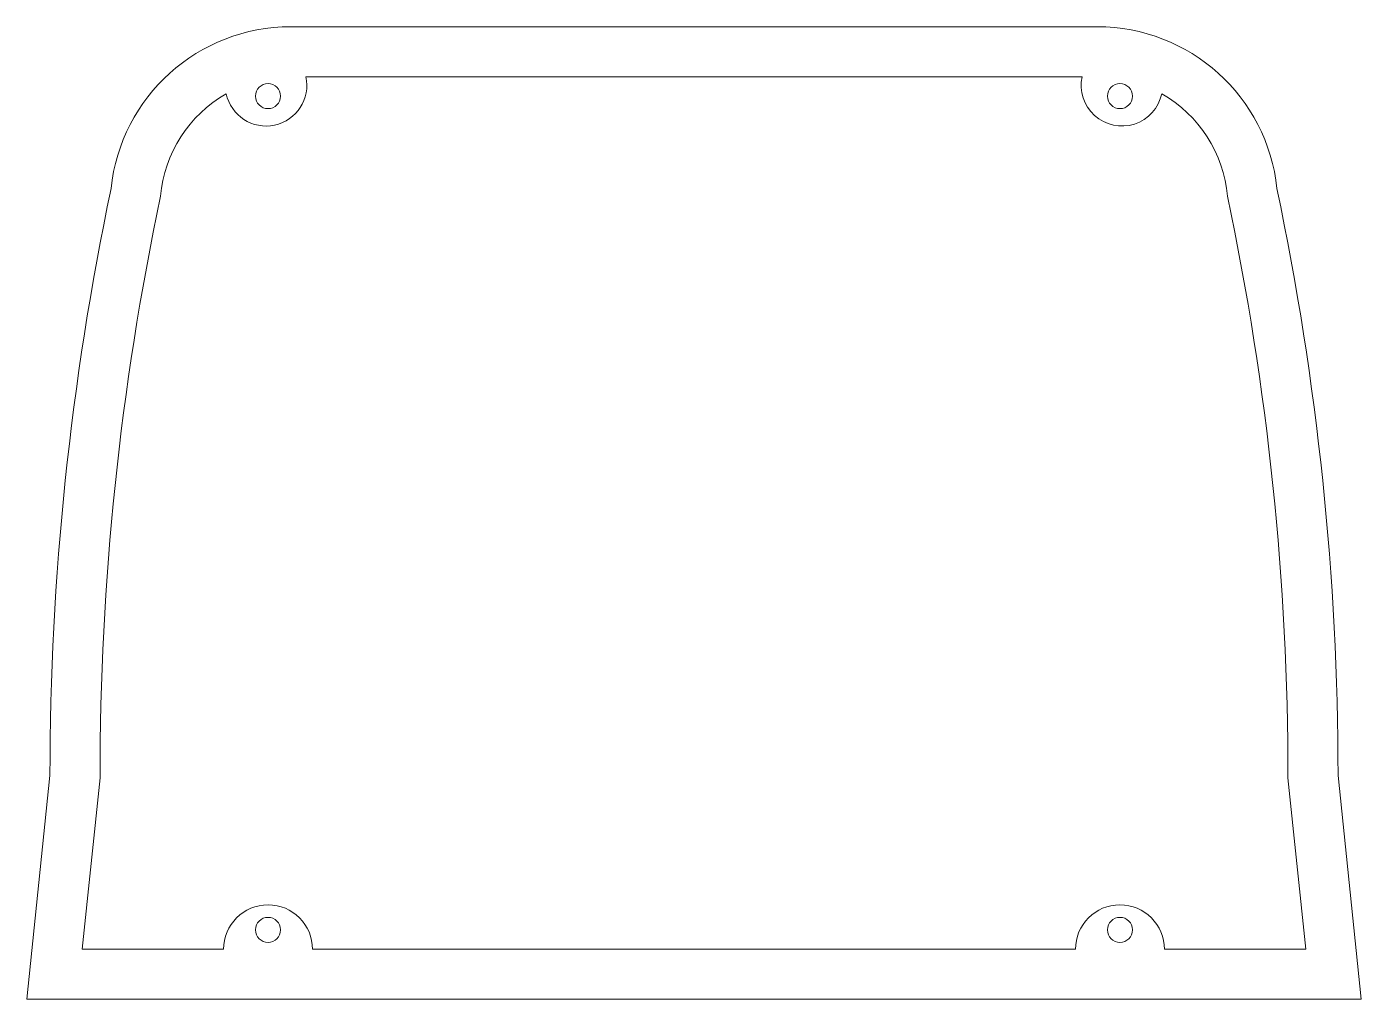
# Model space of a CAD drawing. Header units: inches. Extents: x -1.2 to 1.2, y -0.88 to 0.88.
import ezdxf

# ---------------------------------------------------------------- set-up
doc = ezdxf.new("R2010")
doc.units = ezdxf.units.IN
doc.header["$MEASUREMENT"] = 0

msp = doc.modelspace()

# ---------------------------------------------------------------- linework, layer by layer
at = {"color": 7, "linetype": 'Continuous', "lineweight": 15}
for p, q in [((0.725, 0.875), (-0.725, 0.875)), ((0.6978, 0.785), (-0.6978, 0.785)), ((-1.1581, -0.472), (-1.2, -0.875)), ((-1.0681, -0.4766), (-1.1002, -0.785)), ((1.0681, -0.4766), (1.1002, -0.785)), ((1.1581, -0.472), (1.2, -0.875)), ((-1.1002, -0.785), (-0.846, -0.785)), ((-0.686, -0.785), (0.686, -0.785)), ((0.846, -0.785), (1.1002, -0.785)), ((-1.2, -0.875), (1.2, -0.875))]:
    msp.add_line(p, q, dxfattribs=at)
for centre in [(-0.766, 0.75), (0.766, 0.75), (-0.766, -0.75), (0.766, -0.75)]:
    msp.add_circle(centre, 0.0225, dxfattribs=at)
for centre, radius, start, end in [((-0.725, 0.55), 0.325, 90, 174.0608), ((0.725, 0.55), 0.325, 5.9392, 90), ((-0.7695, 0.7696), 0.0733, 192.0971, 12.0971), ((0.7695, 0.7696), 0.0733, 167.9029, 347.9029), ((-0.725, 0.55), 0.235, 119.6236, 175.1123), ((0.725, 0.55), 0.235, 4.8877, 60.3764), ((3.9704, -0.472), 5.1285, 168.1215, 180), ((-3.9704, -0.472), 5.1285, 0, 11.8785), ((3.9704, -0.472), 5.0385, 168.0643, 180.0529), ((-3.9704, -0.472), 5.0385, 359.9471, 11.9357), ((-0.766, -0.785), 0.08, 0, 180), ((0.766, -0.785), 0.08, 360, 180)]:
    msp.add_arc(centre, radius, start, end, dxfattribs=at)

doc.saveas('drawing.dxf')
